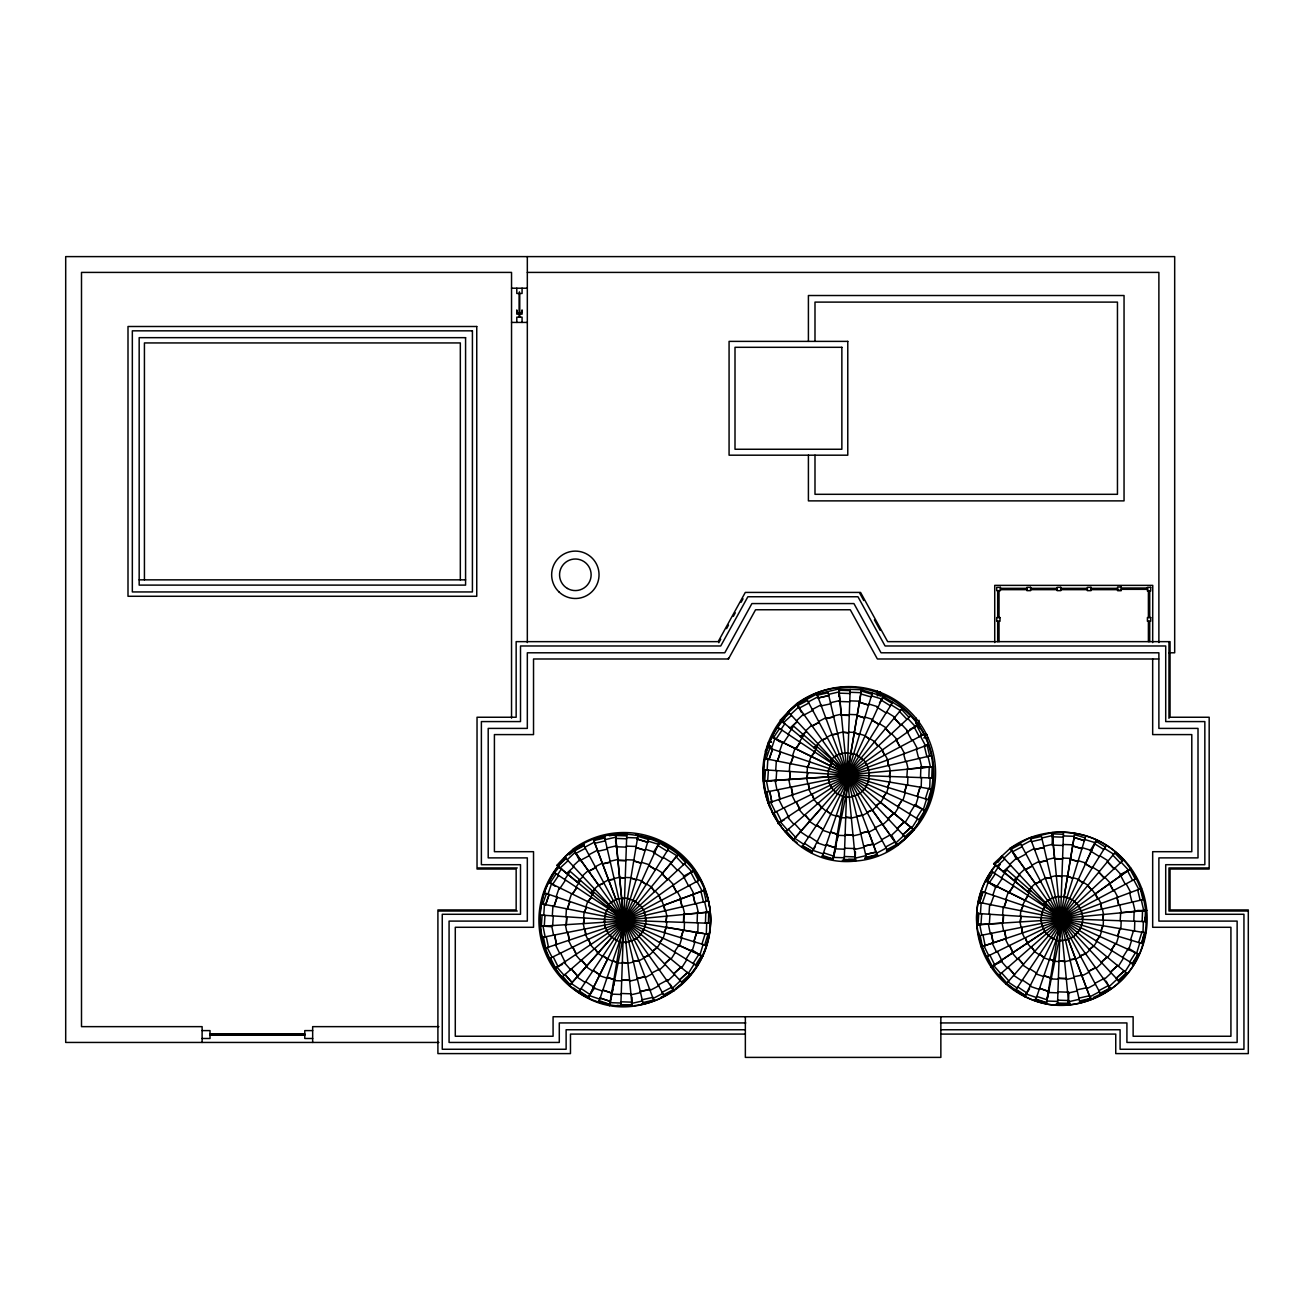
<?xml version="1.0" encoding="UTF-8"?>
<svg xmlns="http://www.w3.org/2000/svg" width="1314" height="1314" viewBox="0 0 1314 1314"><rect width="100%" height="100%" fill="white"/><g stroke="black" fill="none" stroke-linecap="round" stroke-linejoin="round"><path stroke-width="1.5" d="M669.269 847.612L623.707 920.441L702.612 956.132C742.87 864.809 621.243 789.271 556.939 865.335L577.207 882.154L576.518 881.431M929.327 800.062L847.037 774.981L902.275 708.312C961.191 754.384 930.049 855.775 855.513 861.064C781.009 869.457 734.148 772.846 784.852 718.462M605.113 839.646L616.118 837.1L615.461 834.259L615.428 835.49L626.729 835.885M615.609 841.748L615.757 837.182M616.545 846.939L616.578 845.789L607.035 847.973M620.816 1005.949L626.762 834.653M631.032 993.647L630.999 994.813L640.526 992.612M631.82 1003.403L632.034 997.178M559.353 866.846C511.442 921.475 559.649 1014.687 632.116 1006.343L632.149 1005.095L620.849 1004.701M645.519 921.048L645.437 915.3M645.93 918.141L645.897 923.988L644.583 926.633M665.935 921.755L666.888 916.137L665.623 910.651M666.214 921.771L666.412 916.121M666.691 921.787L666.494 927.421L664.112 932.595M683.477 922.362L683.756 914.396L710.003 911.998L707.146 912.655L704.6 901.65M683.707 922.362L683.986 914.396M684.463 922.395L684.2 930.378L683.247 930.082L680.898 937.703M697.11 922.839L697.488 911.965M698.112 922.871L697.767 932.628L696.666 932.299L693.792 941.645M705.437 923.118L705.815 912.245L707.063 912.277M706.686 923.167L706.308 934.057L705.109 933.696L709.215 934.55L623.624 920.243L710.003 911.998M708.361 923.216L708.755 911.949M909.074 717.411L901.355 709.166L902.275 708.312L883.09 696.354L861.475 689.768L838.874 688.979L838.825 690.228L850.125 690.622M839.022 696.486L839.153 691.92M839.942 701.676L839.991 700.51L830.448 702.711M849.271 715.457L841.272 715.177L841.305 714.192L833.519 715.982M844.212 860.67L850.174 689.374M846.43 797.023L849.37 796.81L846.446 796.711M854.445 848.384L854.396 849.534L863.939 847.333M855.233 858.141L855.43 851.899M865.877 855.677L854.856 858.223L855.513 861.064L855.283 856.892L844.36 856.514M868.932 775.769L868.85 770.037M869.244 775.786L869.342 772.862M869.408 775.786L867.996 781.37M889.332 776.492L890.301 770.875L889.02 765.372M889.627 776.492L889.824 770.858M890.104 776.508L889.906 782.142L887.525 787.316M906.874 777.083L907.383 769.133M907.875 777.132L907.596 785.099L906.644 784.803L904.311 792.441M920.523 777.559L920.9 766.686M921.508 777.592L921.18 787.365L920.063 787.02L917.205 796.366M928.85 777.855L929.228 766.982M930.082 777.888L929.704 788.794L928.522 788.416M931.774 777.954L932.152 766.67L933.4 766.719L930.558 767.376L928.013 756.388M1053.072 843.588L1052.169 832.616C1151.573 824.207 1183.963 963.556 1090.834 999.626C1011.468 1030.718 941.366 929.327 996.045 865.22M1052.186 843.44L1052.448 835.556M1053.237 845.313L1053.286 844.146L1043.743 846.347M1057.507 1004.307L1063.469 833.01M1067.74 992.021L1067.691 993.17L1077.234 990.97M1068.528 1001.777L1068.84 992.218L1057.951 991.84M1079.172 999.313L1068.151 1001.859L1068.808 1004.701L1068.578 1000.529L1057.655 1000.151M1082.227 919.406L1082.802 916.515L1080.108 908.237M1082.637 916.499L1082.605 922.346L1081.291 925.007M1102.627 920.129L1103.596 914.511L1102.315 909.009M1102.922 920.129L1103.119 914.495M1103.399 920.145L1103.202 925.779L1100.82 930.953M1120.169 920.72L1120.678 912.77M1121.171 920.769L1120.891 928.735L1119.939 928.44L1117.606 936.077M1133.818 921.196L1134.146 911.44M1134.803 921.229L1134.475 931.002L1133.358 930.657M1142.145 921.492L1142.523 910.618M1143.377 921.525L1142.999 932.431L1141.817 932.053M1145.069 921.59L1145.447 910.306L1146.695 910.356L1143.853 911.013L1141.308 900.024M542.074 915.185L541.319 926.436L540.07 926.354L542.945 925.779L545.129 936.849M543.75 915.283L544.472 904.41L545.655 904.82L549.17 894.506M544.259 926.222L544.982 915.365M552.307 915.858L552.948 906.102L554.048 906.479L557.218 897.232M552.652 925.68L553.293 915.924M565.923 916.761L566.449 908.795L567.402 909.124L569.98 901.568M566.153 924.777L566.679 916.811M566.909 916.827L566.383 924.793L565.381 924.728L566.942 932.546M583.662 917.944L584.04 912.31L586.586 907.218M583.761 923.611L584.139 917.977M584.434 917.993L583.285 923.578L584.385 929.113M604.325 919.324L605.918 913.788M604.703 925.089L604.489 919.324M604.801 919.357L604.128 922.231M768.542 791.586L766.358 780.516L763.483 781.074L764.715 781.157L765.471 769.905M767.146 770.02L767.869 759.147L769.051 759.541L772.583 749.226L768.969 759.508M767.672 780.959L768.394 770.103M775.703 770.579L776.36 760.839L777.461 761.217L780.615 751.969M775.983 781.518L776.705 770.645M789.32 771.499L789.862 763.533L790.798 763.845L793.377 756.306M789.566 779.498L790.092 771.548M790.322 771.564L789.796 779.514L788.794 779.448L790.338 787.283M807.075 772.665L807.453 767.048L809.999 761.956M807.174 778.331L807.552 772.698M807.831 772.731L806.697 778.299L807.798 783.834M831.581 763.27L828.083 771.187L828.838 782.651M828.214 774.077L827.541 776.968M981.837 935.223L979.636 924.153L976.778 924.711L978.01 924.793L978.766 913.542M980.441 913.657L981.164 902.784L982.346 903.178M981.689 913.739L980.967 924.596L979.718 924.53M988.999 914.216L989.656 904.475L990.756 904.853M989.343 924.038L990 914.298M1002.615 915.135L1003.157 907.169L1004.093 907.498L1006.672 899.942M1002.845 923.134L1003.387 915.185M978.01 924.793L1003.091 923.151L1003.617 915.201M1020.37 916.301L1020.748 910.684L1023.294 905.592M1020.469 921.968L1020.847 916.334M1021.126 916.367L1019.993 921.935L1021.093 927.47M1041.033 917.681L1042.626 912.162M1041.394 923.463L1041.197 917.698M1041.509 917.714L1040.836 920.605M610.09 1002.664L610.501 1001.498L600.137 998.049L610.501 1001.498L609.515 1005.555L638.062 835.031L637.701 836.23L648.508 839.515M822.613 855.463L833.322 859.11L832.928 860.292L861.475 689.768L847.152 775.178L892.682 702.333M1066.837 897.905L1064.044 897.051L1074.277 836.312L1063.371 835.934M1031.72 887.886L1027.581 891.73L993.647 863.692L1010.17 848.302A86.56 86.56 0 0 1 1144.937 899.203A86.56 86.56 0 0 1 1046.19 1004.044L1074.77 833.404L1074.392 834.587L1085.216 837.889M609.515 1005.555L626.564 920.638L549.449 958.612M610.813 999.872L611.831 994.797M612.882 989.409L612.11 993.253L602.847 990.099L612.16 993.105L611.782 994.205M613.654 985.566L614.426 981.706M832.928 860.292L849.961 775.375L793.574 726.1L788.121 734.214M833.881 856.301L834.899 851.226M836.295 844.13L835.523 847.99L826.243 844.836M837.067 840.287L837.839 836.443M995.454 865.17A86.428 86.428 0 0 0 1046.223 1003.88L1063.256 919.012L998.574 975.596M1046.798 1001.038L1048.868 991.462L1039.604 988.325L1048.818 991.627M647.654 842.307L637.208 839.137L637.569 837.938L626.663 837.56M699.59 880.035L623.641 920.375L648.87 838.332M667.069 851.144L657.821 845.378L659.694 841.633L658.823 844.426L648.016 841.124M644.878 926.731L645.749 923.939M645.043 926.781L642.234 931.79M664.391 932.677L666.034 927.273M664.851 932.809L663.192 938.212L659.562 942.598M681.128 937.769L683.461 930.148M681.851 937.999L679.519 945.637L678.681 945.111L698.933 954.293L693.086 963.491M693.956 941.695L696.814 932.349M694.909 941.974L692.051 951.32L691.065 950.712M701.922 944.109L705.191 933.712M703.121 944.487L699.804 955.278L702.612 956.132C689.489 983.644 662.387 1002.911 632.116 1006.343L631.443 1003.485L642.464 1000.956M704.715 944.963L708.016 934.172M872.282 693.069L847.152 775.178L883.09 696.354L882.236 699.147L871.428 695.862M868.291 781.452L869.145 778.66M868.455 781.502L865.63 786.528M887.804 787.398L889.447 782.011M888.264 787.546L886.605 792.933L882.959 797.319M904.541 792.506L906.874 784.869M905.264 792.736L902.932 800.357L902.077 799.832L897.856 806.599M917.369 796.415L920.227 787.07M918.322 796.711L915.464 806.057L914.478 805.433M925.335 798.846L928.604 788.449M926.518 799.208L923.216 809.999L926.009 810.853L924.957 810.196L918.962 819.772M928.127 799.7L931.429 788.909L932.628 789.271L847.037 774.981L926.009 810.853M1064.044 897.051L1061.252 896.493M1085.578 836.706L1060.447 918.814L1136.298 878.409M1092.131 868.111L1085.348 863.873L1096.385 839.991L1095.531 842.783L1084.723 839.498M1082.44 922.297L1080.896 927.93L1078.925 930.164M1101.083 931.035L1102.742 925.647M1101.543 931.183L1099.9 936.57L1096.254 940.955M1117.82 936.143L1120.169 928.505M1118.559 936.373L1116.227 943.994L1115.372 943.468L1111.135 950.236M1130.5 940.003L1133.522 930.706M1131.617 940.348L1128.742 949.694L1127.757 949.069M1138.63 942.483L1141.899 932.086M1139.813 942.844L1136.511 953.636L1139.304 954.49L1138.253 953.833L1132.257 963.408M1141.423 943.337L1144.724 932.546L1145.923 932.907L1060.332 918.617L1146.695 910.356M598.806 1001.925L626.564 920.638L541.582 903.835L542.748 904.229L546.394 893.553M547.987 894.095L551.634 883.419L548.874 882.482L549.909 883.172L556.2 873.794M545.573 904.788L549.088 894.473M556.118 896.854L559.271 887.607L560.24 888.248M553.9 906.43L557.054 897.183M569.028 901.256L571.606 893.701L572.428 894.259L576.879 887.623M567.172 909.042L569.75 901.503M585.863 906.972L587.687 901.634L591.464 897.38M584.5 912.474L586.323 907.136M604.686 916.449L606.411 910.881L609.663 906.019M603.044 955.754L607.741 958.908L588.114 998.279L589.05 995.519L599.759 999.149M618.007 963.178L612.899 960.633M614.492 980.737L614.804 979.784L607.249 977.222M769.807 748.29L766.161 758.966L764.978 758.572L850.059 775.572L778.561 727.825M771.4 748.832L775.046 738.139L772.271 737.203L850.043 775.621L768.624 747.88M779.514 751.592L782.668 742.344L783.637 742.985M777.313 761.151L780.467 751.904M792.441 755.977L795.019 748.422L795.841 748.98L800.292 742.361M790.585 763.779L793.163 756.223M809.276 761.709L811.099 756.371L814.877 752.101M807.896 767.195L809.72 761.857M829.331 768.526L827.935 771.137M802.821 845.69L812.216 851.981L811.51 853.016L812.463 850.24L823.155 853.886M822.219 856.646L849.961 775.375L772.271 737.203M841.42 817.899L836.312 815.353M837.889 835.458L838.217 834.521L830.645 831.943M835.195 848.926L835.573 847.826L826.309 844.688M833.503 857.401L833.897 856.219L823.533 852.786M983.102 891.927L979.456 902.603L978.273 902.209L1063.354 919.209L991.134 967.104L993.335 965.182L1000.792 973.674M984.695 892.469L988.342 881.776L985.566 880.84L1025.019 900.419L1028.172 895.737M982.264 903.161L985.878 892.863M992.809 895.228L995.963 885.981L996.932 886.621M990.592 904.788L993.91 895.606M1005.736 899.614L1008.314 892.058L1009.136 892.617L1013.587 885.997M1003.88 907.416L1006.458 899.86M1022.571 905.346L1025.019 900.419M1021.192 910.832L1023.015 905.494M1041.378 914.823L1043.102 909.239L1046.371 904.393M1016.116 989.327L1025.511 995.618L1024.805 996.653L1025.758 993.877L1036.45 997.523M1035.514 1000.283L1063.256 919.012L1006.031 984.087L1006.967 983.266L999.527 974.774M1054.715 961.536L1049.607 958.99M1051.184 979.094L1051.512 978.158L1043.94 975.579M1048.49 992.563L1048.868 991.462M1046.207 1003.929L1046.617 1002.746L1035.908 999.1M615.708 838.348L623.789 920.457L659.694 841.633M1096.385 839.991L1060.398 918.798L1130.993 868.455L1128.841 870.443L1121.138 862.198M588.114 998.279L626.597 920.654L554.442 968.746L556.643 966.808L564.084 975.3M811.51 853.016L850.01 775.391L764.239 769.823M1024.805 996.653L1063.289 919.028L1015.426 990.362M718.824 642.727L720.745 639.212M726.56 628.65L728.498 625.136M733.343 616.348L735.282 612.833M741.096 602.288L743.034 598.773M1152.674 658.987L1152.674 734.592L1191.798 734.592L1191.798 851.686L1152.674 851.686L1152.674 927.29L1230.922 927.29L1230.922 1036.253L1133.128 1036.253L1133.128 1016.74L553.079 1016.74L553.079 1036.253L455.285 1036.253L455.285 927.29L533.533 927.29L533.533 851.686L494.409 851.686L494.409 734.592L533.533 734.592L533.533 658.987L728.449 658.987L755.566 609.762L850.273 609.762L877.374 658.987L1158.669 658.987M998.147 862.099L1001.909 855.989L1119.068 981.328M658.462 844.311L653.403 852.425L662.65 858.19M654.257 853.147L654.881 852.162L645.519 849.32M642.497 931.955L644.057 929.474M642.645 932.053L638.62 936.159M659.792 942.746L662.798 937.95M660.203 942.992L657.214 947.772L652.549 951.073M674.443 951.878L678.878 945.226M675.281 952.404L671.06 959.171L670.37 958.432L664.523 963.885M686.023 959.089L691.788 949.858M686.861 959.614L681.67 967.892L680.882 967.055L673.721 973.723M694.137 964.148L688.355 973.395L687.501 972.475L679.519 979.916L687.567 972.541L690.638 975.267L556.939 865.335M695.566 965.034L701.545 955.459L702.612 956.132M883.09 696.354L882.433 697.406L892.025 703.384M879.46 702.924L881.875 699.032M877.67 707.885L878.278 706.899L868.915 704.041M867.454 784.212L864.497 789.254L862.033 790.897M883.205 797.467L886.194 792.687M883.616 797.729L880.61 802.509L875.962 805.794M898.053 806.714L902.275 799.947M898.694 807.125L894.456 813.892L893.783 813.169L887.936 818.606M909.419 813.809L915.201 804.579L923.331 809.638M910.274 814.335L905.083 822.63L904.295 821.776L897.134 828.444M916.482 818.211L922.264 808.981M917.55 818.868L911.768 828.116L910.914 827.212L902.932 834.653M1090.981 849.386L1095.17 842.668M1090.965 851.521L1091.573 850.536L1082.21 847.678M1085.348 863.873L1085.873 863.035L1078.219 860.703M1105.977 845.97L1060.398 918.798L1123.273 860.194M1079.205 930.328L1080.749 927.848M1079.336 930.411L1075.328 934.533M1096.5 941.103L1099.489 936.324M1096.911 941.366L1093.905 946.146L1089.257 949.431M1111.332 950.351L1115.57 943.583M1111.989 950.761L1107.751 957.528L1107.078 956.806L1101.231 962.242M1122.714 957.446L1128.496 948.215M1123.569 957.972L1118.378 966.266L1117.59 965.412L1110.429 972.081M1129.777 961.848L1135.559 952.617M1130.845 962.505L1125.047 971.752L1124.209 970.849L1116.227 978.289L1124.258 970.915M557.596 874.73L561.636 868.685M552.553 884.453L558.631 875.42M564.724 879.493L570.161 871.379L626.499 920.786L569.323 985.714L612.061 937.276L610.139 935.092M559.485 889.085L565.546 880.051M576.058 887.065L580.509 880.446M572.247 894.128L576.698 887.492M590.824 896.953L593.977 892.255M588.081 901.897L591.234 897.216M608.431 908.713L606.411 910.881M578.718 992.004L626.597 920.654L561.883 977.222M607.741 958.908L612.653 961.355M593.895 986.929L593.255 987.898L602.518 991.052M589.411 995.634L594.733 987.685L585.683 981.64M773.305 737.893L779.596 728.514M780.992 729.451L785.049 723.423M775.966 739.191L782.027 730.141M783.505 742.886L788.958 734.772M799.454 741.802L803.905 735.167M795.643 748.849L800.095 742.229M814.237 751.674L817.39 746.993M811.494 756.634L814.631 751.937M831.45 763.171L833.076 760.757M831.844 763.45L829.824 765.602M802.131 846.725L850.01 775.391L763.483 781.074M817.308 841.666L816.667 842.619L825.931 845.773M812.824 850.372L815.353 846.561M986.6 881.53L992.891 872.151M994.287 873.087L1000.365 864.037M989.261 882.827L995.322 873.777M1001.416 877.851L1006.869 869.737L1063.207 919.159M1002.254 878.409L996.176 887.459L988.21 882.154M1012.749 885.439L1017.2 878.803M1008.938 892.485L1013.39 885.866M1027.532 895.31L1030.685 890.629M1024.789 900.271L1027.926 895.573M1045.139 907.087L1043.102 909.239M1030.603 985.303L1029.962 986.256L1039.226 989.409M1026.119 994.008L1029.585 988.818M667.463 879.641L662.01 873.794L678.862 853.574L623.674 920.408L694.285 870.082L692.149 872.069L684.43 863.824M764.715 781.157L849.912 775.539L792.736 840.451L821.891 807.486L818.179 803.232M573.512 848.696L565.25 856.383L561.489 862.477A86.428 86.428 0 0 0 569.373 984.482M557.793 866.238L566.055 858.535M567.205 859.767L575.466 852.063L573.479 849.928L597.837 884.174M568.059 860.67L560.01 868.045L559.222 867.207M573.052 866.025L580.213 859.356L580.755 860.391M566.58 873.416L573.857 866.879M582.365 875.978L588.212 870.541L588.688 871.428L595.735 867.667M577.043 881.99L583.055 876.717M594.503 888.97L598.626 885.11L603.98 883.139M590.692 893.159L594.831 889.315M595.028 889.529L590.364 892.814M789.468 713.272L781.206 720.959L780.352 720.056L796.875 704.665L816.848 694.071L838.874 688.979L839.531 691.821L828.51 694.367M790.617 714.488L798.879 706.801L796.875 704.665L797.467 705.766L807.453 700.461M783.423 722.782L791.455 715.407M796.465 720.762L803.626 714.093L804.168 715.112M789.303 727.414L790.092 728.268L797.138 721.485M790.092 728.268L797.253 721.6M608.628 904.081L615.938 899.334L618.894 899.154M606.592 906.184L608.743 904.196M608.957 904.426L606.493 906.069M805.778 730.715L811.625 725.279L812.085 726.149L819.148 722.404M800.456 736.711L806.303 731.274M806.451 731.438L800.604 736.891L799.93 736.152M662.01 873.794L662.732 873.12L655.949 868.899M623.674 920.408L686.581 861.836M817.899 743.691L822.038 739.848L827.393 737.877M814.105 747.896L818.228 744.036M818.425 744.25L813.777 747.535M640.969 934.402L636.814 938.508L634.005 939.461M830.005 760.921L834.176 756.815L836.985 755.862M832.37 759.163L829.89 760.806M900.714 725.18L894.046 718.035L894.883 717.247L886.589 712.073M652.746 951.27L656.885 947.427M653.074 951.632L648.952 955.475L643.597 957.446M933.006 778.003L847.037 775.014L909.978 716.557M921.902 735.364L916.597 725.394L917.698 724.819L915.562 726.806L907.843 718.561M664.687 964.049L670.534 958.612M665.212 964.607L659.365 970.044L658.889 969.174M864.382 789.139L860.21 793.229L857.401 794.182M673.836 973.838L680.997 967.17M674.525 974.561L667.364 981.23L666.806 980.211M680.373 980.819L672.111 988.522L674.098 990.657L673.507 989.557L663.537 994.862M681.523 982.051L689.784 974.347M876.159 806.008L880.281 802.164M876.487 806.353L872.348 810.212L866.994 812.183M888.1 818.77L893.931 813.333M888.609 819.328L882.778 824.781L882.302 823.894M897.248 828.559L904.41 821.907M897.922 829.298L890.761 835.967L890.219 834.932L881.661 839.679M902.981 834.702L910.963 827.278M903.769 835.556L895.507 843.26L897.511 845.395L871.987 809.539M904.919 836.788L913.181 829.085L914.035 829.988L780.352 720.056M994.501 864.596L1002.763 856.909M1003.912 858.124L1012.174 850.437L1010.17 848.302L1030.143 837.708L1052.169 832.616L1052.826 835.458L1041.805 838.004M1004.75 859.044L996.718 866.419L995.93 865.565M1009.76 864.398L1016.921 857.73L1017.463 858.748M1003.272 871.79L1010.433 865.121M1010.548 865.236L1003.387 871.905L1002.598 871.051M1019.073 874.352L1024.92 868.915L1025.38 869.786L1032.443 866.041M1013.751 880.347L1019.582 874.91M1019.746 875.075L1013.899 880.528L1013.225 879.789M1031.194 887.328L1035.333 883.484L1040.688 881.513M1027.4 891.533L1031.523 887.673M1045.32 902.439L1052.629 897.708L1055.585 897.511M1043.3 904.558L1045.435 902.57M1045.648 902.8L1043.185 904.443M1077.677 932.776L1073.505 936.866L1070.696 937.818M1089.454 949.644L1093.576 945.801M1089.782 949.989L1085.643 953.849L1080.289 955.82M1101.395 962.406L1107.226 956.97M1101.904 962.965L1096.057 968.418L1095.597 967.531L1088.534 971.276M1110.544 972.196L1117.705 965.544M1111.217 972.935L1104.056 979.603L1103.514 978.569M1117.064 979.193L1108.802 986.896L1110.806 989.031L1110.215 987.931L1100.229 993.22M1118.214 980.425L1126.476 972.721L1127.33 973.625L993.647 863.692M612.061 937.276L616.66 940.709M776.59 811.51L781.403 821.266L777.839 823.467L780.04 821.546L787.497 830.037M785.296 831.959L850.027 775.408L765.668 792.145M833.306 790.026L835.474 792.014L833.552 789.813M821.891 807.486L826.013 811.132M933.4 766.719L847.037 775.014L917.698 724.819M1097.716 898.891L1095.055 893.914L1130.993 868.455M777.839 823.467L850.059 775.457L767.869 803.215L769.084 802.969L766.9 791.915M991.134 967.104L1044.991 931.363L1043.694 928.735M808.241 701.939L817.883 696.831L818.162 698.03L828.806 695.582L818.146 697.948M799.191 708.147L808.816 703.039M812.266 709.494L820.905 704.912L821.168 706.045M803.117 715.489L812.742 710.381M574.054 851.029L584.04 845.74M818.671 721.517L825.734 717.773L825.964 718.742L833.749 716.951M811.986 725.952L819.033 722.191M584.829 847.218L594.47 842.093L594.749 843.309L605.393 840.845M575.187 852.326L575.778 853.427L585.42 848.318M588.853 854.773L597.509 850.174L597.771 851.308L607.298 849.107M579.704 860.769L589.329 855.644M827.032 737.187L832.025 734.542L837.691 734.017M822.268 740.275L827.262 737.614M595.275 866.797L602.321 863.052L602.551 864.021L610.337 862.214M588.573 871.215L595.636 867.47M834.242 756.963L839.334 754.072L842.29 753.875M603.619 882.466L608.612 879.822L614.295 879.296M598.856 885.537L603.849 882.893M909.781 729.467L915.3 726.527M907.218 732.079L908.253 731.537L901.568 724.392M868.373 770.135C869.326 767.721 862.789 758.047 866.386 764.83M930.854 755.731L847.037 775.063L923.003 734.772M613.572 901.141L610.764 902.077M694.285 870.082L693.184 870.673L698.49 880.626M691.887 871.79L683.444 876.29L688.552 885.899M683.822 877.358L684.84 876.816L678.155 869.671M860.144 793.098L855.053 795.972L852.096 796.169M867.141 812.43L872.118 809.785M867.355 812.857L862.378 815.501L856.695 816.027M634.153 939.74L636.732 938.36M623.033 941.99L625.94 942.565L634.219 939.871M875.239 827.639L882.417 824.108M875.715 828.526L868.653 832.271L868.439 831.302L860.637 833.092M643.729 957.709L648.722 955.048M643.959 958.12L638.965 960.78L633.282 961.306M882.121 840.549L873.481 845.132L873.219 844.015L863.676 846.216L873.252 844.163M885.57 847.004L895.195 841.896M886.145 848.105L876.504 853.229L876.224 852.014L865.598 854.461L876.257 852.096M651.843 972.918L659.004 969.371M652.302 973.789L645.256 977.55L645.026 976.581L637.241 978.372M886.934 849.583L896.92 844.294M658.248 984.942L667.873 979.833M658.708 985.829L650.069 990.411L649.806 989.278L640.279 991.479M662.157 992.284L671.783 987.175M662.749 993.384L653.107 998.492L652.828 997.293M1110.806 989.031L1010.17 848.302L1010.762 849.402L1020.748 844.097M1021.536 845.575L1031.178 840.467L1031.457 841.666L1042.084 839.219M1012.486 851.784L1022.111 846.676M1025.561 853.131L1034.2 848.548L1034.463 849.682L1044.006 847.481M1016.395 859.126L1026.02 854.018M1031.966 865.154L1039.029 861.409L1039.259 862.378L1047.044 860.588M1025.265 869.589L1032.328 865.827M1040.327 880.823L1045.32 878.179L1050.986 877.653M1035.563 883.911L1040.557 881.251M1050.28 899.499L1047.472 900.451M1121.614 873.876L1128.578 870.164M1120.514 875.715L1121.548 875.173L1114.863 868.028M1095.055 893.914L1091.885 889.43M1070.844 938.097L1073.439 936.734M1070.926 938.245L1065.391 939.806M1080.42 956.066L1085.413 953.422M1080.65 956.493L1075.657 959.138L1069.99 959.663M1088.649 971.489L1095.712 967.745M1089.01 972.163L1081.948 975.908L1081.718 974.939M1094.956 983.315L1104.581 978.191M1095.416 984.186L1086.777 988.769L1086.514 987.652M1098.865 990.641L1108.49 985.533M1099.44 991.741L1089.799 996.866L1089.52 995.651M772.862 813.35L850.059 775.457M788.548 816.536L787.497 817.045L793.952 824.404M780.302 821.841L784.392 819.805M605.179 925.007C604.144 927.388 610.369 937.276 606.986 930.378M565.135 961.799L564.084 962.308L570.539 969.666M556.89 967.104L562.491 964.345M554.442 968.746L555.559 968.188L550.566 958.07M986.141 956.986L1063.354 919.094L991.856 871.461M1043.415 928.883L1044.991 931.363M1001.826 960.173L1000.792 960.682L1007.247 968.04M993.598 965.478L1000.677 961.979M926.879 756.65L924.333 746.04L928.308 744.726L847.037 775.063M664.868 910.816L663.603 905.33L704.912 890.005L623.624 920.326L707.458 900.993M555.165 873.104L626.647 920.884L544.456 948.494L545.688 948.248L543.487 937.178M985.566 880.84L1063.338 919.258L981.164 946.852L1006.163 938.557L1004.619 930.723M828.132 692.741L817.127 695.27L816.848 694.071L877.538 855.989L868.439 831.302M821.135 705.881L830.711 703.844M825.898 718.528L833.7 716.721M837.527 733.278L843.03 731.997L848.663 732.966M832.123 735.019L837.642 733.738M839.383 754.236L845.033 752.758L847.941 753.333M924.333 746.04L925.549 745.761L920.424 736.136M642.842 1002.582L653.863 1000.053L654.142 1001.252L593.435 839.334L593.714 840.549L604.736 838.004M849.353 797.302L855.02 795.824M610.107 861.245L617.909 859.455L617.876 860.456L625.858 860.719M602.502 863.791L610.287 862M856.761 816.306L862.263 815.041M856.859 816.782L851.357 818.047L845.74 817.094M614.114 878.54L619.633 877.276L625.25 878.228M608.727 880.281L614.229 879.017M860.703 833.322L868.488 831.532M860.867 834.062L853.082 835.868L853.115 834.866L845.132 834.587M618.779 898.677L624.544 898.612M615.97 899.499L618.812 898.842M866.255 857.319L877.259 854.773M663.603 905.33L661.698 900.172M645.289 915.332L644.32 912.557L644.977 915.415M1041.427 836.377L1030.422 838.907L1030.143 837.708L1090.834 999.626L1060.447 918.502L1139.304 954.49M628.683 941.432L631.64 941.251M1034.43 849.517L1043.973 847.316M1046.815 859.619L1054.6 857.828L1054.567 858.814L1062.566 859.093M1039.193 862.165L1046.995 860.358M633.348 961.585L638.85 960.304M633.463 962.045L627.944 963.31L622.327 962.357M1050.822 876.914L1056.325 875.633L1061.942 876.602M1045.418 878.655L1050.921 877.374M637.29 978.601L645.075 976.795M637.454 979.341L629.669 981.131L629.702 980.145L621.719 979.866M640.312 991.643L649.855 989.442M1052.662 897.873L1058.328 896.394L1061.236 896.969M642.185 999.74L652.844 997.375M1081.488 910.816L1081.668 913.772M1144.149 899.367L1060.332 918.7L1141.603 888.363L1140.388 888.642L1142.934 899.647M1065.457 940.118L1068.315 939.461M1065.49 940.266L1059.741 940.348M1070.056 959.943L1075.558 958.678M1070.154 960.419L1064.652 961.684L1059.035 960.731M1073.932 976.729L1081.783 975.169M1074.162 977.698L1066.377 979.505L1066.41 978.503L1058.411 978.224M1076.971 989.853L1086.547 987.799M1078.893 998.114L1089.536 995.733M1079.55 1000.956L1090.554 998.41M542.271 937.424L626.663 920.769L548.874 882.482M978.963 935.782L1063.371 919.127L981.919 891.516M1006.163 938.557L1005.194 938.738L1008.725 945.899M932.152 766.67L907.153 769.117L908.155 769.15L906.348 761.381M1145.447 910.306L1120.448 912.754L1121.45 912.787L1119.643 905.018M540.07 926.354L626.663 920.802L545.228 893.159M976.778 924.711L1063.371 919.176L977.517 913.46M766.949 746.418L770.924 746.253M768.263 742.295L771.532 742.18M527.325 272.409L1158.882 272.409L1158.882 642.562M511.54 288.209L527.325 288.209M519.096 313.028L517.552 313.028L516.78 309.923L516.78 314.145L519.096 314.145M519.753 313.028L521.313 313.028L522.085 309.923L522.085 314.145L519.753 314.145M511.54 322.423L527.325 322.423M139.169 579.852L465.583 579.852M1121.269 588.015L1147.812 588.015M1000.397 588.327L1026.924 588.327M1030.619 588.327L1057.146 588.327M1060.825 588.327L1087.368 588.327M1091.047 588.327L1117.59 588.327M1121.269 589.329L1147.812 589.329M1000.397 589.658L1026.924 589.658M1030.619 589.658L1057.146 589.658M1060.825 589.658L1087.368 589.658M1091.047 589.658L1117.59 589.658M1117.59 590.314L1121.269 590.314M1168.754 652.795L1174.683 652.795L1174.683 256.608L65.7 256.608L65.7 1042.445L438.909 1042.445M921.081 734.592L927.241 734.592M923.693 737.893L927.996 737.893M478.115 867.946L517.24 867.946M1208.092 867.946L1168.967 867.946L1168.967 911.029L1247.216 911.029M438.991 911.029L517.24 911.029M745.777 1022.933L559.288 1022.933L559.288 1042.445L449.076 1042.445L449.076 921.098L527.325 921.098L527.325 857.878L488.2 857.878L488.2 728.399L527.325 728.399L527.325 652.795L724.786 652.795L751.904 603.569L853.936 603.569L881.037 652.795L1158.882 652.795L1158.882 728.399L1198.007 728.399L1198.007 857.878L1158.882 857.878L1158.882 921.098L1237.131 921.098L1237.131 1042.445L1126.919 1042.445L1126.919 1022.933L940.446 1022.933M438.909 1026.645L312.666 1026.645L312.666 1042.445M745.35 1029.749L566.12 1029.749L566.12 1049.262L442.26 1049.262L442.26 914.281L520.508 914.281L520.508 864.694L481.384 864.694L481.384 721.583L520.508 721.583L520.508 645.979L720.745 645.979L747.863 596.753L857.976 596.753L885.078 645.979L1165.715 645.979L1165.715 721.583L1204.839 721.583L1204.839 864.694L1165.715 864.694L1165.715 914.281L1243.947 914.281L1243.947 1049.262L1120.086 1049.262L1120.086 1029.749L940.857 1029.749M202.11 1030.603L210.01 1030.603L210.01 1038.487L202.11 1038.487M312.666 1030.603L304.782 1030.603L304.782 1038.487L312.666 1038.487M210.01 1033.888L304.782 1033.888M745.35 1034.085L570.473 1034.085L570.473 1053.598L437.907 1053.598L437.907 909.945L516.156 909.945L516.156 869.03L477.031 869.03L477.031 717.247L516.156 717.247L516.156 641.643L718.167 641.643L745.301 592.417L860.555 592.417L887.656 641.643L1170.051 641.643L1170.051 717.247L1209.176 717.247L1209.176 869.03L1170.051 869.03L1170.051 909.945L1248.3 909.945L1248.3 1053.598L1115.75 1053.598L1115.75 1034.085L940.857 1034.085M210.01 1034.545L304.782 1034.545M210.01 1035.202L304.782 1035.202M850.076 692.297L860.982 692.675L860.621 693.858L871.083 696.962M850.027 693.529L839.137 693.151L841.272 715.177M849.78 700.855L859.553 701.183L859.225 702.3L868.587 705.158M838.841 701.462L849.731 701.84M849.304 714.455L857.286 714.734L856.991 715.687L864.645 718.019M841.289 714.947L849.271 715.227M848.68 732.194L854.33 732.391L859.52 734.772M843.013 732.489L848.663 732.686M847.957 752.856L853.542 754.269M845.033 752.922L847.957 753.021M922.559 766.752L930.46 766.998M920.687 767.787L921.853 767.836L919.652 758.309M843.506 797.089L846.43 797.187M845.723 817.374L851.373 817.571M840.057 817.653L845.707 817.85M1052.12 833.864L1063.42 834.259M1052.415 836.788L1063.322 837.166M845.116 834.833L853.098 835.096M837.1 835.31L845.083 835.589M1063.059 844.491L1072.848 844.82L1072.503 845.937L1081.882 848.795M1052.136 845.099L1063.026 845.477M615.724 838.431L626.614 838.808M844.656 848.203L855.545 848.581M834.833 848.86L844.623 849.205M1062.599 858.091L1070.582 858.371L1070.286 859.323L1077.94 861.656M1054.584 858.584L1062.566 858.863M626.367 846.117L636.157 846.462L635.812 847.563L645.174 850.421M615.428 846.742L626.335 847.119M833.404 857.385L844.327 857.763M844.261 859.438L855.562 859.816M625.891 859.734L633.874 860.013L633.594 860.966L641.232 863.298M617.876 860.227L625.858 860.489M1061.975 875.83L1067.625 876.027L1072.815 878.409M1056.308 876.126L1061.958 876.323M625.283 877.473L630.917 877.67L636.107 880.051M619.617 877.752L625.267 877.949M1058.328 896.559L1061.252 896.657M1137.513 910.438L1143.755 910.635M1133.982 911.423L1135.148 911.473L1132.947 901.946M621.621 898.185L627.484 898.234L630.145 899.548M1146.301 921.64L1060.332 918.65L1142.605 943.698M697.291 913.066L698.44 913.099L696.239 903.589M683.756 914.396L684.742 914.429L682.952 906.644M709.609 923.266L623.624 920.293L705.914 945.341M1056.801 940.725L1062.648 940.775M623.017 942.302L625.94 942.401M620.093 942.368L623.017 942.466M1059.018 961.01L1064.669 961.207M1053.352 961.29L1059.002 961.487M622.31 962.636L627.961 962.834M616.644 962.932L622.294 963.129M1058.411 978.47L1066.393 978.733M1050.395 978.946L1058.378 979.226M1048.129 992.497L1057.918 992.842M621.703 980.096L629.702 980.375M613.687 980.589L621.686 980.868M1046.7 1001.022L1057.606 1001.399M1057.556 1003.075L1068.857 1003.469M621.243 993.483L631.032 993.811M611.421 994.14L621.21 994.468M620.964 1001.794L631.853 1002.155M609.992 1002.648L620.914 1003.025M776.213 780.417L775.063 780.335L776.952 789.928M766.423 780.894L770.99 781.173M1003.091 923.151L1002.089 923.085L1003.633 930.92M989.508 924.054L988.358 923.972L990.247 933.564M540.826 915.086L626.663 920.802M552.816 925.68L551.65 925.614L553.555 935.19M543.011 926.156L550.911 926.666M665.771 927.191L694.876 932.02M696.666 932.299L703.483 933.433M542.748 904.229L545.655 904.82M861.113 690.95L871.921 694.252M859.257 702.136L868.636 704.994M864.941 717.066L872.578 719.399L872.053 720.236L878.836 724.474M857.073 715.473L864.711 717.805M859.734 734.05L865.138 735.692L869.539 739.322M854.199 732.851L859.602 734.51M850.848 753.119L856.482 754.663L858.715 756.618M1084.379 840.599L1073.932 837.412L1084.362 840.681M1072.553 845.773L1081.915 848.63M1070.352 859.11L1078.006 861.442M1073.029 877.686L1078.433 879.329L1082.818 882.959M1067.477 876.487L1072.897 878.146M1064.143 896.756L1069.777 898.3L1072.01 900.254M637.241 839.055L647.687 842.241M635.861 847.415L645.223 850.273M641.528 862.345L649.165 864.678L648.64 865.515L655.423 869.737M633.66 860.736L641.298 863.068M636.337 879.312L641.741 880.955L646.127 884.601M630.786 878.13L636.19 879.772M630.277 899.088L635.303 901.897M627.435 898.382L630.227 899.236M842.75 796.514L837.806 793.557M836.213 815.633L839.794 816.848M836.065 816.093L830.711 814.269L826.44 810.492M830.579 832.156L838.151 834.735M830.333 832.879L822.761 830.317L823.32 829.479L816.684 825.044M1056.045 940.151L1051.101 937.194M1049.508 959.269L1054.863 961.092M1049.36 959.729L1044.006 957.906L1039.735 954.128M1043.874 975.793L1051.43 978.372M1043.628 976.516L1036.056 973.953L1036.615 973.116L1029.848 968.878M1036.828 996.423L1047.192 999.855M619.337 941.793L614.41 938.82M612.817 960.895L618.171 962.719M607.167 977.435L614.738 980.014M606.92 978.158L599.348 975.579L599.907 974.758L593.271 970.323M599.217 1000.742L609.91 1004.372M891.138 704.813L900.386 710.578L899.482 711.432L906.989 719.349M881.218 700.099L890.465 705.864M1095.728 841.042L1105.32 847.021M1104.433 848.45L1113.681 854.215L1112.777 855.069L1120.284 862.986M876.816 707.146L886.063 712.911M1094.513 843.736L1103.76 849.501M1099.884 855.71L1108.178 860.884L1107.341 861.672L1114.009 868.817M1090.111 850.782L1099.358 856.547M879.362 723.62L886.145 727.857L885.406 728.531L890.859 734.362M872.168 720.039L878.951 724.277M1092.657 867.256L1099.44 871.494L1098.701 872.168L1104.154 877.998M1085.463 863.676L1092.246 867.913M869.934 738.682L874.73 741.671L878.031 746.319M864.891 736.103L869.687 739.092M1083.229 882.318L1088.025 885.308L1091.326 889.956M1078.186 879.739L1082.982 882.729M858.962 756.207L863.101 760.215M856.399 754.811L858.88 756.355M1069.695 898.447L1074.737 901.388L1076.38 903.851M1129.909 949.102L1136.626 953.274M847.054 774.932L920.03 820.429M1133.325 964.065L1060.349 918.568L1115.57 851.948L1114.65 852.802L1122.37 861.048M659.02 842.685L668.612 848.663M667.726 850.076L676.989 855.857L676.069 856.712L683.592 864.612M663.176 857.336L671.487 862.526L670.633 863.314L677.433 870.344M648.771 865.318L655.538 869.539M646.537 883.944L651.333 886.934L654.618 891.582M641.478 881.366L646.274 884.355M635.565 901.486L639.688 905.494M632.987 900.074L635.467 901.618M693.201 950.728L699.919 954.9M623.641 920.211L696.617 965.691M774.915 738.517L780.122 741.967M837.642 793.82L840.073 795.446M835.113 792.326L837.544 793.952M1050.921 937.457L1053.352 939.083M1050.839 937.588L1046.847 933.449M826.292 810.722L830.99 813.859M1039.588 954.358L1044.269 957.495M1039.308 954.769L1034.611 951.615L1031.474 946.868M816.552 825.241L823.188 829.676M816.125 825.865L809.473 821.431L810.229 820.774L804.973 814.779M1029.42 969.502L1022.768 965.067L1023.524 964.41L1018.268 958.415M809.079 836.361L818.146 842.422M1022.374 979.998L1030.505 985.434M808.521 837.182L800.39 831.746L801.261 830.99L794.691 823.747M1021.816 980.819L1013.685 975.382L1014.556 974.627L1008.117 967.268M804.447 843.276L813.514 849.32M1017.742 986.913L1026.792 992.957M803.757 844.311L794.674 838.233L795.611 837.412L788.367 829.265M1017.052 987.947L1007.969 981.87L1008.906 981.049L1001.662 972.902M551.519 883.78L555.329 886.309M602.88 956.001L607.577 959.138M602.617 956.395L597.919 953.258L594.766 948.511M593.14 970.504L599.775 974.955M592.713 971.145L586.077 966.71L586.816 966.053L581.56 960.041M585.124 982.461L576.994 977.025L577.864 976.253L571.409 968.911M581.034 988.539L590.101 994.599M580.345 989.573L571.278 983.513L572.214 982.691L565.02 974.495M579.408 990.97L588.803 997.244M880.101 801.951L913.181 829.085M1107.456 861.557L1114.141 868.702M1104.893 877.325L1110.346 883.156L1109.459 883.616L1113.221 890.662M1098.865 872.003L1104.318 877.851M1087.68 885.636L1091.523 889.759M1074.622 901.503L1078.728 905.658L1079.681 908.467M894.161 717.92L900.846 725.065M891.598 733.688L897.051 739.519L896.164 739.979L899.926 747.025M885.587 728.367L891.04 734.214M878.59 745.794L882.45 749.916L884.421 755.254M874.385 741.999L878.245 746.122M861.327 757.866L865.433 762.021M788.614 712.352L905.773 837.691M782.635 721.928L783.473 722.831M677.958 854.429L685.662 862.674M668.185 878.951L673.639 884.782L672.752 885.258L676.513 892.305M662.174 873.646L667.627 879.477M655.177 891.056L659.037 895.195L661.024 900.533M650.972 887.262L654.832 891.385M637.914 903.145L642.037 907.301L642.989 910.109M565.217 857.631L682.36 982.954M565.907 872.693L566.695 873.547M1046.601 933.663L1048.523 935.864M1044.548 931.56L1046.486 933.761M1031.26 947.066L1034.972 951.303M1030.899 947.378L1027.17 943.14L1025.363 937.736M1018.087 958.563L1023.343 964.575M1017.512 959.072L1012.24 953.061L1013.143 952.617L1009.612 945.456M1007.986 967.383L1014.441 974.725M833.191 790.125L830.399 785.099M817.965 803.429L821.677 807.667M817.604 803.741L813.875 799.487L812.068 794.099M804.792 814.926L810.048 820.938M804.217 815.436L798.945 809.424L799.848 808.981L796.317 801.819M786.232 831.138L793.672 839.63M607.856 933.203L611.831 937.49M594.552 948.692L598.281 952.946M594.191 949.004L590.462 944.766L588.656 939.362M581.379 960.189L586.652 966.201M580.804 960.698L575.548 954.703L576.435 954.26L572.904 947.098M571.294 969.009L577.733 976.368M564.954 974.545L572.148 982.741M562.819 976.417L570.26 984.909M768.312 743.773L771.121 747.551M1010.762 849.402L1035.695 884.158M796.875 704.665L897.511 845.395M573.479 849.928L674.098 990.657M859.914 593.501L863.774 600.531M874.418 619.863L880.232 630.408M1129.892 869.03L1135.197 879M1133.719 879.772L1138.844 889.397L1137.628 889.677L1140.174 900.287M1127.494 870.755L1132.619 880.364M1126.147 883.796L1130.746 892.436L1129.613 892.682L1131.978 902.176M1120.136 874.664L1125.26 884.273M1114.091 890.202L1117.853 897.248L1116.884 897.462L1118.674 905.247M1109.657 883.517L1113.418 890.564M1098.389 898.53L1101.05 903.523L1101.575 909.189M1095.318 893.783L1097.962 898.76M1078.597 905.74L1079.96 908.319M1106.142 981.131L1109.082 986.633M1020.157 842.997L1100.82 994.32M1011.895 850.7L1015.623 857.664M914.199 727.118L919.324 736.727M912.852 740.16L917.451 748.799L916.318 749.046L918.683 758.539M906.841 731.027L911.965 740.636M900.796 746.566L904.558 753.612L903.589 753.825L905.609 761.545M896.362 739.881L900.123 746.927M885.094 754.893L887.755 759.886L888.28 765.553M882.023 750.146L884.667 755.123M892.058 836.033L895.787 842.997M806.862 699.36L887.525 850.684M798.6 707.063L801.54 712.549M697.011 881.415L702.136 891.04L700.92 891.319L703.466 901.913M690.786 872.397L695.911 882.006M689.439 885.439L694.038 894.062L692.905 894.325L695.106 903.851L693.069 894.292M677.4 891.828L681.145 898.875L680.176 899.105L681.982 906.874M672.965 885.143L676.71 892.19M658.61 895.409L661.271 900.402M643.417 909.879L644.78 912.458M641.889 907.383L643.269 909.961M670.222 984.235L672.39 988.259M583.449 844.639L664.112 995.963M575.795 853.427L578.916 859.29M1043.267 928.949L1041.871 923.364M1025.101 937.851L1027.597 942.926M1024.674 938.065L1022.177 933.006L1021.832 927.323M1009.398 945.571L1012.93 952.732M997.359 951.467L1002.171 961.24M996.472 951.911L992.152 943.14L993.285 942.926L991.397 933.334M989.885 955.147L994.698 964.903M988.769 955.689L983.956 945.916L985.171 945.669L982.971 934.993M987.274 956.428L992.251 966.562M830.12 785.246L831.401 787.858M829.972 785.312L828.576 779.728M811.822 794.214L814.302 799.29M811.379 794.428L808.882 789.369L808.537 783.686M796.103 801.934L799.635 809.096M795.43 802.263L791.899 795.101L792.868 794.921L791.324 787.086M784.08 807.831L788.893 817.604M783.177 808.274L778.857 799.503L779.99 799.29L778.102 789.698M775.474 812.052L770.661 802.279L771.876 802.033L769.758 791.34L771.794 802.049M773.979 812.791L778.956 822.925M588.409 939.494L590.906 944.552M587.982 939.707L585.486 934.648L585.141 928.965M572.707 947.197L576.238 954.358M572.017 947.542L568.486 940.381L569.471 940.183L567.911 932.365M560.667 953.11L565.48 962.866M559.764 953.553L555.444 944.782L556.594 944.552L554.689 934.96M553.194 956.773L558.007 966.546M552.077 957.331L547.248 947.542L548.48 947.312L546.279 936.636M765.684 750.245L766.818 752.758M765.274 750.869L766.358 753.283M593.714 840.549L616.036 899.811M1117.097 897.413L1118.904 905.182M1100.574 903.621L1101.855 909.124M1041.148 835.162L1079.829 1002.171M927.093 745.005L929.639 756.01M887.279 759.985L888.56 765.487M868.028 767.228L868.685 770.07M827.853 691.525L866.534 858.518M703.696 890.284L706.242 901.273M680.406 899.055L682.196 906.824M663.882 905.264L665.147 910.75M604.456 836.788L643.121 1003.797M1041.559 923.43L1042.133 926.288M1021.553 927.372L1022.653 932.907M1004.389 930.772L1005.933 938.59M991.232 933.367L993.138 942.959M980.195 935.552L982.379 946.606M808.258 783.735L809.358 789.271M791.094 787.135L792.654 794.954M777.937 789.73L779.843 799.306M604.867 925.072L605.426 927.93M584.861 929.014L585.945 934.55M567.697 932.398L569.241 940.233M554.524 934.993L556.43 944.585M1052.169 832.616L1068.808 1004.701M1053.253 845.148L1054.386 856.859M838.874 688.979L855.513 861.064M615.461 834.259L632.116 1006.343M771.039 741.26L771.088 742.196M1168.967 642.727L1168.967 718.331M1152.674 642.579L1152.756 585.371L994.731 585.371L994.731 642.579M1149.717 591.037L1149.717 617.564M1149.717 621.259L1149.717 641.659M1148.403 591.037L1148.403 617.564M1148.403 621.259L1148.403 641.659M999.018 617.564L999.018 591.037L997.687 591.037L997.687 617.564M999.018 621.259L999.018 641.659M997.687 621.259L997.687 641.659M940.857 1016.74L940.857 1057.392L745.35 1057.392L745.35 1016.74M919.044 720.286L919.044 728.465M915.759 717.658L915.759 723.718M880.446 691.887L880.446 695.829M879.132 691.887L879.132 695.829M877.374 691.016L877.374 695.894M814.992 341.377L814.992 302.105L1117.458 302.105L1117.458 494.31L814.992 494.31L814.992 455.186M808.406 341.377L808.406 295.519L1124.045 295.519L1124.045 500.88L808.406 500.88L808.406 455.186M728.449 658.035L728.449 658.987M527.325 256.608L527.325 642.579M522.069 288.209L522.069 293.465L516.796 293.465L516.796 288.209M522.069 322.423L522.069 317.15L516.796 317.15L516.796 322.423M519.753 293.465L519.753 317.15M519.424 291.839L519.424 293.465M519.096 293.465L519.096 317.15M511.54 718.15L511.54 272.409L81.501 272.409L81.501 1026.645L202.11 1026.645L202.11 1042.445M460.327 579.852L460.327 342.938L144.425 342.938L144.425 579.852M302.795 1033.888L259.367 1033.888M302.795 1035.202L259.367 1035.202M257.396 1033.888L257.396 1035.202M255.425 1033.888L211.981 1033.888M255.425 1035.202L211.981 1035.202M609.565 1004.274A86.428 86.428 0 0 1 598.626 1001.35M588.163 997.03A86.428 86.428 0 0 1 573.725 988.062M573.545 848.729A86.56 86.56 0 0 1 693.808 867.979A86.56 86.56 0 0 1 675.741 988.44M674.23 989.541A86.56 86.56 0 0 1 661.188 997.227M654.241 1000.168A86.56 86.56 0 0 1 641.511 1003.847M632.165 1005.259A86.56 86.56 0 0 1 617.022 1005.374M832.977 858.995A86.428 86.428 0 0 1 822.038 856.087M811.559 851.751A86.428 86.428 0 0 1 801.754 846.101M797.138 842.783A86.428 86.428 0 0 1 771.778 811.494M770.086 807.732A86.428 86.428 0 0 1 784.836 717.165L788.663 711.12L796.925 703.417A86.56 86.56 0 0 1 921.41 729.007A86.56 86.56 0 0 1 886.309 851.111A86.363 86.363 0 0 0 897.068 844.836M877.653 854.905A86.56 86.56 0 0 1 864.924 858.568M855.578 859.98A86.56 86.56 0 0 1 842.323 860.227M1143.722 935.141A83.57 83.57 0 0 1 1141.932 942.894M1137.875 954.112A83.57 83.57 0 0 1 1132.257 964.64M1126.476 972.721A83.57 83.57 0 0 1 1118.329 981.443M1110.659 987.75A83.57 83.57 0 0 1 1093.33 997.441M1091.491 998.164A83.57 83.57 0 0 1 1080.075 1001.646M1070.286 1003.272A83.57 83.57 0 0 1 1056.357 1003.567M1044.581 1002.007A83.57 83.57 0 0 1 1034.939 999.396M1025.758 995.7A83.57 83.57 0 0 1 1008.938 985.139M1007.427 983.874A83.57 83.57 0 0 1 997.572 973.986M993.91 969.321A83.57 83.57 0 0 1 978.897 932.858M977.928 921.015A83.57 83.57 0 0 1 978.24 913.016M979.653 903.227A83.57 83.57 0 0 1 982.921 891.713M987.75 880.856A83.57 83.57 0 0 1 990.756 875.666M1145.036 917.303A83.57 83.57 0 0 1 1145.069 921.295M780.894 825.833A86.363 86.363 0 0 1 796.859 704.255A86.363 86.363 0 0 1 918.305 721.172A86.363 86.363 0 0 1 900.419 842.488M876.832 854.773A86.363 86.363 0 0 1 864.908 857.878M854.708 859.142A86.363 86.363 0 0 1 848.581 859.323M810.869 850.372A86.363 86.363 0 0 1 805.466 847.448M792.145 837.823A86.363 86.363 0 0 1 784.852 830.596M635.746 835.063A85.919 85.919 0 0 1 634.317 1005.653M632.313 1005.867A85.919 85.919 0 0 1 566.055 857.615M569.11 854.872A85.919 85.919 0 0 1 584.27 844.541M595.456 839.531A85.919 85.919 0 0 1 605.245 836.624M609.269 835.786A85.919 85.919 0 0 1 627.566 834.406M476.752 326.496L128 326.496L128 596.277L476.752 596.277L476.752 326.496M472.416 330.832L132.336 330.832L132.336 591.941L472.416 591.941L472.416 330.832M465.583 337.665L139.169 337.665L139.169 585.108L465.583 585.108L465.583 337.665M847.776 341.377L729.073 341.377L729.073 455.186L847.776 455.186L847.776 341.377M841.863 347.307L735.002 347.307L735.002 449.257L841.863 449.257L841.863 347.307M1121.269 587.029L1117.59 587.029L1117.59 590.643L1121.269 590.643L1121.269 587.029M1000.397 587.342L996.702 587.342L996.702 590.643L1000.397 590.643L1000.397 587.342M1030.619 587.342L1026.924 587.342L1026.924 590.643L1030.619 590.643L1030.619 587.342M1060.825 587.342L1057.146 587.342L1057.146 590.643L1060.825 590.643L1060.825 587.342M1091.047 587.342L1087.368 587.342L1087.368 590.643L1091.047 590.643L1091.047 587.342M1150.703 587.342L1147.418 587.342L1147.418 591.037L1150.703 591.037L1150.703 587.342M1000.003 617.564L996.702 617.564L996.702 621.259L1000.003 621.259L1000.003 617.564M1150.703 617.564L1147.418 617.564L1147.418 621.259L1150.703 621.259L1150.703 617.564M558.877 591.826A23.685 23.685 0 0 0 598.33 580.542A23.685 23.685 0 0 0 568.814 552.028A23.685 23.685 0 0 0 558.877 591.826M567.451 588.475A15.801 15.801 0 0 0 591.136 574.793A15.801 15.801 0 0 0 567.451 561.111A15.801 15.801 0 0 0 567.451 588.475"/></g></svg>
